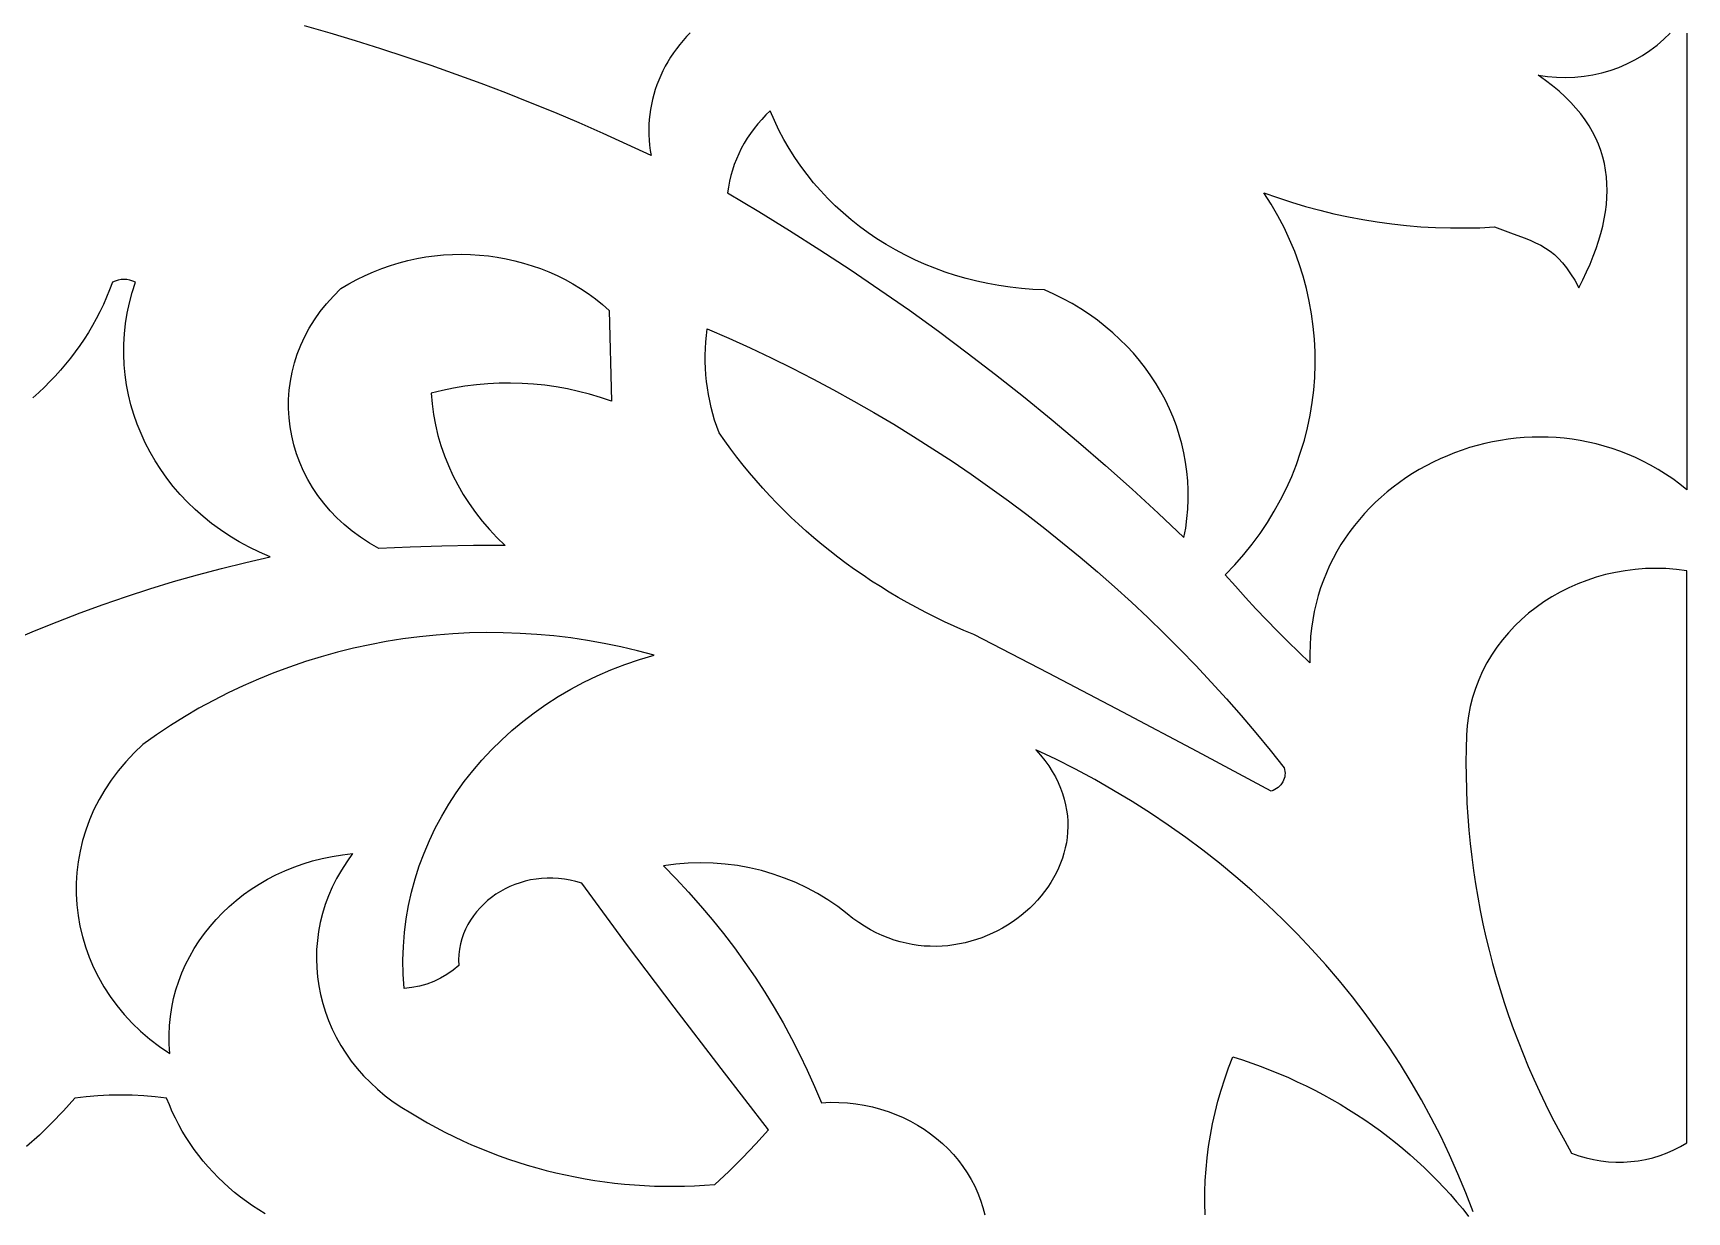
# Model space of a CAD drawing. Extents: x -3069 to -2029, y 258 to 1298.
# Drawn here: x -2972.8 to -2904.2, y 685.1 to 734 of the extents above; entities that cross this region are included whole.
import ezdxf

# ---------------------------------------------------------------- set-up
doc = ezdxf.new("R2010")
doc.units = 0
doc.layers.add('LAYER_1', color=18, linetype='CONTINUOUS')

msp = doc.modelspace()

# ---------------------------------------------------------------- linework, layer by layer
at = {"layer": 'LAYER_1'}
for points in [[(-2945.52, 733.975), (-2945.674, 733.815), (-2945.821, 733.652), (-2945.961, 733.484), (-2946.094, 733.312), (-2946.221, 733.137), (-2946.34, 732.957), (-2946.453, 732.774), (-2946.558, 732.588), (-2946.656, 732.399), (-2946.747, 732.207), (-2946.831, 732.012), (-2946.907, 731.815), (-2946.976, 731.615), (-2947.037, 731.413), (-2947.09, 731.209), (-2947.136, 731.003), (-2947.173, 730.795), (-2947.203, 730.586), (-2947.225, 730.376), (-2947.239, 730.164), (-2947.244, 729.952), (-2947.241, 729.739), (-2947.23, 729.525), (-2947.21, 729.311), (-2947.182, 729.096), (-2947.145, 728.882), (-2948.135, 729.344), (-2949.13, 729.795), (-2950.132, 730.234), (-2951.14, 730.661), (-2952.153, 731.075), (-2953.173, 731.478), (-2954.198, 731.868), (-2955.228, 732.247), (-2956.264, 732.613), (-2957.304, 732.966), (-2958.35, 733.308), (-2959.401, 733.637), (-2960.456, 733.953), (-2961.517, 734.257)], [(-2904.184, 733.96), (-2904.184, 715.024), (-2904.476, 715.255), (-2904.774, 715.472), (-2905.076, 715.676), (-2905.382, 715.866), (-2905.692, 716.044), (-2906.006, 716.208), (-2906.323, 716.359), (-2906.643, 716.497), (-2906.966, 716.623), (-2907.291, 716.736), (-2907.618, 716.836), (-2907.947, 716.924), (-2908.277, 717), (-2908.609, 717.064), (-2908.941, 717.116), (-2909.274, 717.157), (-2909.607, 717.185), (-2909.94, 717.202), (-2910.273, 717.208), (-2910.605, 717.202), (-2910.936, 717.186), (-2911.265, 717.158), (-2911.593, 717.119), (-2911.919, 717.07), (-2912.243, 717.01), (-2912.564, 716.94), (-2912.882, 716.859), (-2913.197, 716.769), (-2913.509, 716.668), (-2913.817, 716.557), (-2914.121, 716.437), (-2914.42, 716.306), (-2914.715, 716.167), (-2915.004, 716.018), (-2915.288, 715.859), (-2915.567, 715.692), (-2915.839, 715.516), (-2916.106, 715.33), (-2916.366, 715.136), (-2916.618, 714.934), (-2916.864, 714.723), (-2917.102, 714.504), (-2917.333, 714.276), (-2917.555, 714.041), (-2917.769, 713.797), (-2917.974, 713.546), (-2918.17, 713.287), (-2918.357, 713.021), (-2918.534, 712.747), (-2918.701, 712.466), (-2918.857, 712.178), (-2919.003, 711.883), (-2919.139, 711.581), (-2919.263, 711.272), (-2919.375, 710.957), (-2919.476, 710.635), (-2919.565, 710.307), (-2919.641, 709.973), (-2919.704, 709.633), (-2919.755, 709.287), (-2919.791, 708.935), (-2919.815, 708.578), (-2919.824, 708.215), (-2919.819, 707.846), (-2920.279, 708.285), (-2920.732, 708.729), (-2921.18, 709.178), (-2921.622, 709.632), (-2922.058, 710.092), (-2922.488, 710.557), (-2922.911, 711.027), (-2923.329, 711.502), (-2922.937, 711.911), (-2922.566, 712.333), (-2922.217, 712.767), (-2921.89, 713.211), (-2921.584, 713.666), (-2921.299, 714.131), (-2921.037, 714.605), (-2920.796, 715.087), (-2920.577, 715.577), (-2920.38, 716.073), (-2920.205, 716.576), (-2920.051, 717.084), (-2919.921, 717.597), (-2919.812, 718.115), (-2919.726, 718.635), (-2919.662, 719.159), (-2919.62, 719.684), (-2919.601, 720.211), (-2919.604, 720.739), (-2919.63, 721.266), (-2919.679, 721.793), (-2919.751, 722.319), (-2919.845, 722.842), (-2919.962, 723.363), (-2920.102, 723.88), (-2920.266, 724.392), (-2920.452, 724.9), (-2920.662, 725.403), (-2920.895, 725.899), (-2921.151, 726.388), (-2921.43, 726.869), (-2921.734, 727.343), (-2921.16, 727.137), (-2920.582, 726.947), (-2920, 726.772), (-2919.413, 726.612), (-2918.822, 726.468), (-2918.227, 726.34), (-2917.63, 726.227), (-2917.029, 726.129), (-2916.426, 726.048), (-2915.821, 725.982), (-2915.214, 725.932), (-2914.605, 725.898), (-2913.995, 725.88), (-2913.384, 725.878), (-2912.773, 725.891), (-2912.161, 725.921), (-2911.496, 725.675), (-2910.935, 725.466), (-2910.688, 725.367), (-2910.458, 725.266), (-2910.246, 725.16), (-2910.046, 725.046), (-2909.859, 724.92), (-2909.68, 724.778), (-2909.508, 724.617), (-2909.34, 724.433), (-2909.174, 724.223), (-2909.008, 723.983), (-2908.838, 723.71), (-2908.663, 723.4), (-2908.496, 723.731), (-2908.342, 724.059), (-2908.2, 724.383), (-2908.07, 724.704), (-2907.953, 725.021), (-2907.848, 725.334), (-2907.757, 725.644), (-2907.678, 725.951), (-2907.614, 726.254), (-2907.562, 726.553), (-2907.525, 726.849), (-2907.502, 727.141), (-2907.493, 727.43), (-2907.499, 727.715), (-2907.52, 727.996), (-2907.556, 728.274), (-2907.607, 728.548), (-2907.673, 728.819), (-2907.755, 729.086), (-2907.853, 729.349), (-2907.967, 729.609), (-2908.098, 729.864), (-2908.245, 730.116), (-2908.409, 730.365), (-2908.59, 730.609), (-2908.788, 730.85), (-2909.004, 731.088), (-2909.238, 731.321), (-2909.489, 731.551), (-2909.758, 731.776), (-2910.046, 731.998), (-2910.353, 732.217), (-2909.97, 732.159), (-2909.587, 732.126), (-2909.206, 732.117), (-2908.827, 732.131), (-2908.452, 732.168), (-2908.082, 732.227), (-2907.718, 732.309), (-2907.361, 732.412), (-2907.012, 732.537), (-2906.672, 732.682), (-2906.342, 732.847), (-2906.023, 733.032), (-2905.717, 733.237), (-2905.424, 733.46), (-2905.145, 733.702), (-2904.882, 733.962)], [(-2973.655, 708.768), (-2972.723, 709.168), (-2971.783, 709.553), (-2970.833, 709.92), (-2969.875, 710.27), (-2968.909, 710.604), (-2967.934, 710.92), (-2966.952, 711.218), (-2965.963, 711.5), (-2964.966, 711.763), (-2963.962, 712.009), (-2962.951, 712.237), (-2963.391, 712.429), (-2963.817, 712.638), (-2964.228, 712.862), (-2964.625, 713.103), (-2965.007, 713.357), (-2965.373, 713.627), (-2965.723, 713.909), (-2966.058, 714.205), (-2966.376, 714.513), (-2966.678, 714.833), (-2966.963, 715.164), (-2967.231, 715.505), (-2967.481, 715.857), (-2967.714, 716.218), (-2967.929, 716.587), (-2968.125, 716.965), (-2968.303, 717.351), (-2968.462, 717.743), (-2968.601, 718.142), (-2968.721, 718.546), (-2968.822, 718.955), (-2968.902, 719.369), (-2968.961, 719.787), (-2969.001, 720.209), (-2969.019, 720.632), (-2969.015, 721.059), (-2968.991, 721.486), (-2968.944, 721.915), (-2968.875, 722.343), (-2968.784, 722.772), (-2968.67, 723.199), (-2968.533, 723.625), (-2968.645, 723.68), (-2968.764, 723.718), (-2968.885, 723.741), (-2969.009, 723.749), (-2969.133, 723.741), (-2969.255, 723.718), (-2969.373, 723.68), (-2969.486, 723.625), (-2969.604, 723.313), (-2969.731, 723.005), (-2969.866, 722.703), (-2970.01, 722.406), (-2970.161, 722.114), (-2970.321, 721.828), (-2970.488, 721.547), (-2970.663, 721.272), (-2970.845, 721.002), (-2971.034, 720.738), (-2971.23, 720.48), (-2971.433, 720.228), (-2971.643, 719.981), (-2971.859, 719.74), (-2972.082, 719.506), (-2972.311, 719.277), (-2972.546, 719.055), (-2972.787, 718.838)], [(-2913.052, 685.075), (-2913.357, 685.874), (-2913.682, 686.663), (-2914.029, 687.443), (-2914.397, 688.214), (-2914.785, 688.974), (-2915.193, 689.724), (-2915.622, 690.464), (-2916.07, 691.192), (-2916.538, 691.91), (-2917.025, 692.615), (-2917.53, 693.309), (-2918.055, 693.991), (-2918.598, 694.661), (-2919.158, 695.318), (-2919.737, 695.961), (-2920.333, 696.592), (-2920.946, 697.209), (-2921.577, 697.811), (-2922.223, 698.4), (-2922.887, 698.974), (-2923.566, 699.533), (-2924.261, 700.077), (-2924.972, 700.606), (-2925.698, 701.119), (-2926.439, 701.615), (-2927.194, 702.096), (-2927.964, 702.559), (-2928.748, 703.006), (-2929.546, 703.435), (-2930.358, 703.847), (-2931.183, 704.241), (-2930.99, 704.019), (-2930.813, 703.794), (-2930.652, 703.569), (-2930.508, 703.341), (-2930.378, 703.113), (-2930.264, 702.884), (-2930.165, 702.655), (-2930.081, 702.425), (-2930.01, 702.195), (-2929.954, 701.965), (-2929.911, 701.736), (-2929.882, 701.508), (-2929.865, 701.28), (-2929.861, 701.054), (-2929.87, 700.83), (-2929.891, 700.608), (-2929.923, 700.387), (-2929.967, 700.169), (-2930.022, 699.954), (-2930.088, 699.742), (-2930.165, 699.533), (-2930.251, 699.328), (-2930.348, 699.126), (-2930.454, 698.928), (-2930.57, 698.735), (-2930.694, 698.546), (-2930.827, 698.362), (-2930.969, 698.183), (-2931.119, 698.01), (-2931.276, 697.842), (-2931.441, 697.68), (-2931.612, 697.524), (-2931.791, 697.375), (-2931.976, 697.233), (-2932.167, 697.097), (-2932.365, 696.969), (-2932.567, 696.849), (-2932.775, 696.736), (-2932.988, 696.631), (-2933.206, 696.535), (-2933.428, 696.447), (-2933.654, 696.368), (-2933.883, 696.299), (-2934.116, 696.239), (-2934.353, 696.188), (-2934.591, 696.148), (-2934.833, 696.117), (-2935.076, 696.098), (-2935.322, 696.089), (-2935.568, 696.091), (-2935.816, 696.104), (-2936.065, 696.129), (-2936.315, 696.166), (-2936.565, 696.215), (-2936.815, 696.277), (-2937.064, 696.351), (-2937.313, 696.438), (-2937.561, 696.538), (-2937.808, 696.652), (-2938.053, 696.779), (-2938.296, 696.921), (-2938.537, 697.077), (-2938.775, 697.247), (-2939.011, 697.433), (-2939.408, 697.739), (-2939.82, 698.023), (-2940.248, 698.283), (-2940.69, 698.52), (-2941.144, 698.734), (-2941.609, 698.923), (-2942.085, 699.089), (-2942.57, 699.229), (-2943.063, 699.345), (-2943.563, 699.436), (-2944.068, 699.501), (-2944.577, 699.54), (-2945.09, 699.553), (-2945.605, 699.54), (-2946.12, 699.5), (-2946.635, 699.432), (-2946.106, 698.891), (-2945.591, 698.339), (-2945.092, 697.775), (-2944.609, 697.202), (-2944.141, 696.618), (-2943.689, 696.025), (-2943.253, 695.422), (-2942.834, 694.809), (-2942.43, 694.188), (-2942.044, 693.558), (-2941.674, 692.919), (-2941.321, 692.272), (-2940.986, 691.617), (-2940.667, 690.954), (-2940.366, 690.284), (-2940.083, 689.607), (-2939.718, 689.622), (-2939.357, 689.619), (-2939, 689.598), (-2938.65, 689.56), (-2938.305, 689.504), (-2937.967, 689.432), (-2937.635, 689.344), (-2937.312, 689.24), (-2936.996, 689.122), (-2936.689, 688.988), (-2936.391, 688.841), (-2936.103, 688.68), (-2935.825, 688.506), (-2935.558, 688.319), (-2935.302, 688.12), (-2935.058, 687.909), (-2934.826, 687.687), (-2934.607, 687.455), (-2934.402, 687.212), (-2934.21, 686.959), (-2934.033, 686.697), (-2933.871, 686.426), (-2933.724, 686.147), (-2933.594, 685.86), (-2933.48, 685.566), (-2933.383, 685.265), (-2933.304, 684.957)], [(-2924.17, 684.963), (-2924.182, 685.435), (-2924.179, 685.908), (-2924.162, 686.38), (-2924.13, 686.853), (-2924.084, 687.325), (-2924.024, 687.796), (-2923.949, 688.266), (-2923.859, 688.735), (-2923.755, 689.203), (-2923.636, 689.668), (-2923.503, 690.132), (-2923.354, 690.593), (-2923.192, 691.051), (-2923.014, 691.506), (-2922.621, 691.381), (-2922.232, 691.248), (-2921.846, 691.108), (-2921.464, 690.961), (-2921.087, 690.807), (-2920.713, 690.646), (-2920.343, 690.478), (-2919.978, 690.304), (-2919.617, 690.122), (-2919.261, 689.934), (-2918.909, 689.74), (-2918.562, 689.539), (-2918.219, 689.331), (-2917.882, 689.118), (-2917.549, 688.897), (-2917.222, 688.671), (-2916.9, 688.439), (-2916.583, 688.2), (-2916.272, 687.956), (-2915.967, 687.705), (-2915.666, 687.449), (-2915.372, 687.187), (-2915.084, 686.92), (-2914.801, 686.646), (-2914.525, 686.368), (-2914.255, 686.083), (-2913.991, 685.794), (-2913.734, 685.499), (-2913.483, 685.199), (-2913.238, 684.894)], [(-2963.147, 684.995), (-2963.414, 685.159), (-2963.675, 685.33), (-2963.93, 685.509), (-2964.178, 685.695), (-2964.42, 685.887), (-2964.655, 686.087), (-2964.882, 686.293), (-2965.103, 686.506), (-2965.317, 686.725), (-2965.523, 686.951), (-2965.721, 687.182), (-2965.911, 687.419), (-2966.094, 687.662), (-2966.268, 687.911), (-2966.433, 688.165), (-2966.59, 688.425), (-2966.739, 688.689), (-2966.878, 688.959), (-2967.008, 689.234), (-2967.128, 689.513), (-2967.24, 689.797), (-2967.715, 689.851), (-2968.191, 689.889), (-2968.668, 689.913), (-2969.146, 689.92), (-2969.623, 689.913), (-2970.1, 689.889), (-2970.577, 689.851), (-2971.052, 689.797), (-2971.522, 689.266), (-2972.012, 688.756), (-2972.52, 688.267), (-2973.046, 687.797)]]:
    msp.add_lwpolyline(points, dxfattribs=at)
for points in [[(-2925.048, 713.039), (-2924.974, 713.435), (-2924.92, 713.831), (-2924.884, 714.225), (-2924.866, 714.619), (-2924.867, 715.011), (-2924.886, 715.4), (-2924.922, 715.787), (-2924.975, 716.171), (-2925.046, 716.552), (-2925.134, 716.928), (-2925.238, 717.3), (-2925.359, 717.668), (-2925.496, 718.03), (-2925.649, 718.386), (-2925.817, 718.736), (-2926.001, 719.079), (-2926.2, 719.416), (-2926.414, 719.745), (-2926.642, 720.066), (-2926.885, 720.378), (-2927.143, 720.682), (-2927.414, 720.976), (-2927.698, 721.261), (-2927.996, 721.536), (-2928.308, 721.8), (-2928.632, 722.053), (-2928.969, 722.294), (-2929.318, 722.524), (-2929.679, 722.741), (-2930.053, 722.945), (-2930.438, 723.136), (-2930.834, 723.313), (-2931.311, 723.333), (-2931.784, 723.368), (-2932.253, 723.42), (-2932.717, 723.487), (-2933.176, 723.57), (-2933.63, 723.668), (-2934.077, 723.781), (-2934.519, 723.909), (-2934.954, 724.052), (-2935.381, 724.208), (-2935.801, 724.379), (-2936.214, 724.564), (-2936.618, 724.762), (-2937.013, 724.973), (-2937.4, 725.197), (-2937.777, 725.434), (-2938.144, 725.683), (-2938.501, 725.945), (-2938.847, 726.218), (-2939.182, 726.503), (-2939.506, 726.8), (-2939.818, 727.107), (-2940.118, 727.426), (-2940.405, 727.755), (-2940.68, 728.095), (-2940.94, 728.444), (-2941.187, 728.804), (-2941.42, 729.173), (-2941.638, 729.552), (-2941.842, 729.939), (-2942.03, 730.336), (-2942.202, 730.741), (-2942.384, 730.565), (-2942.558, 730.383), (-2942.723, 730.195), (-2942.878, 730.002), (-2943.025, 729.803), (-2943.161, 729.598), (-2943.288, 729.389), (-2943.405, 729.176), (-2943.513, 728.958), (-2943.61, 728.736), (-2943.696, 728.51), (-2943.773, 728.281), (-2943.839, 728.049), (-2943.894, 727.814), (-2943.938, 727.576), (-2943.972, 727.337), (-2942.681, 726.567), (-2941.404, 725.781), (-2940.141, 724.977), (-2938.891, 724.156), (-2937.656, 723.319), (-2936.434, 722.465), (-2935.227, 721.594), (-2934.035, 720.707), (-2932.858, 719.804), (-2931.695, 718.884), (-2930.548, 717.949), (-2929.416, 716.998), (-2928.3, 716.031), (-2927.2, 715.049), (-2926.116, 714.052)], [(-2953.203, 712.717), (-2954.514, 712.71), (-2955.824, 712.687), (-2957.135, 712.648), (-2958.444, 712.593), (-2958.833, 712.815), (-2959.201, 713.053), (-2959.548, 713.307), (-2959.874, 713.577), (-2960.18, 713.86), (-2960.464, 714.156), (-2960.727, 714.465), (-2960.969, 714.784), (-2961.189, 715.114), (-2961.388, 715.453), (-2961.565, 715.8), (-2961.72, 716.155), (-2961.853, 716.517), (-2961.964, 716.884), (-2962.052, 717.255), (-2962.118, 717.63), (-2962.161, 718.008), (-2962.182, 718.388), (-2962.18, 718.768), (-2962.155, 719.149), (-2962.107, 719.528), (-2962.035, 719.905), (-2961.94, 720.28), (-2961.822, 720.65), (-2961.68, 721.016), (-2961.514, 721.376), (-2961.324, 721.729), (-2961.11, 722.075), (-2960.871, 722.412), (-2960.609, 722.74), (-2960.322, 723.057), (-2960.01, 723.363), (-2959.682, 723.561), (-2959.348, 723.745), (-2959.007, 723.913), (-2958.661, 724.067), (-2958.309, 724.205), (-2957.953, 724.329), (-2957.593, 724.438), (-2957.23, 724.532), (-2956.864, 724.611), (-2956.495, 724.676), (-2956.124, 724.725), (-2955.753, 724.76), (-2955.38, 724.781), (-2955.007, 724.787), (-2954.635, 724.778), (-2954.263, 724.755), (-2953.893, 724.718), (-2953.525, 724.666), (-2953.159, 724.6), (-2952.797, 724.519), (-2952.438, 724.424), (-2952.083, 724.315), (-2951.733, 724.192), (-2951.388, 724.055), (-2951.049, 723.904), (-2950.716, 723.738), (-2950.39, 723.559), (-2950.071, 723.366), (-2949.761, 723.158), (-2949.458, 722.937), (-2949.165, 722.703), (-2948.882, 722.454), (-2948.794, 718.691), (-2949.243, 718.846), (-2949.697, 718.983), (-2950.156, 719.102), (-2950.619, 719.204), (-2951.085, 719.288), (-2951.554, 719.354), (-2952.026, 719.403), (-2952.499, 719.433), (-2952.973, 719.446), (-2953.447, 719.44), (-2953.921, 719.417), (-2954.394, 719.375), (-2954.866, 719.316), (-2955.336, 719.239), (-2955.803, 719.143), (-2956.266, 719.03), (-2956.229, 718.586), (-2956.169, 718.147), (-2956.088, 717.711), (-2955.986, 717.28), (-2955.863, 716.855), (-2955.719, 716.436), (-2955.554, 716.024), (-2955.37, 715.619), (-2955.165, 715.221), (-2954.941, 714.833), (-2954.698, 714.454), (-2954.435, 714.084), (-2954.154, 713.725), (-2953.855, 713.377), (-2953.538, 713.041)], [(-2944.33, 717.389), (-2944.424, 717.649), (-2944.51, 717.911), (-2944.588, 718.175), (-2944.657, 718.441), (-2944.717, 718.708), (-2944.769, 718.977), (-2944.813, 719.246), (-2944.848, 719.517), (-2944.875, 719.788), (-2944.893, 720.061), (-2944.902, 720.333), (-2944.903, 720.606), (-2944.895, 720.879), (-2944.879, 721.152), (-2944.854, 721.424), (-2944.82, 721.697), (-2943.927, 721.306), (-2943.042, 720.903), (-2942.165, 720.488), (-2941.296, 720.06), (-2940.436, 719.62), (-2939.584, 719.167), (-2938.741, 718.703), (-2937.907, 718.227), (-2937.081, 717.738), (-2936.264, 717.238), (-2935.457, 716.727), (-2934.659, 716.204), (-2933.871, 715.669), (-2933.092, 715.123), (-2932.323, 714.566), (-2931.564, 713.998), (-2930.815, 713.419), (-2930.076, 712.829), (-2929.348, 712.229), (-2928.63, 711.617), (-2927.923, 710.996), (-2927.227, 710.363), (-2926.541, 709.721), (-2925.867, 709.068), (-2925.204, 708.405), (-2924.552, 707.733), (-2923.912, 707.05), (-2923.284, 706.358), (-2922.668, 705.656), (-2922.063, 704.944), (-2921.471, 704.223), (-2920.89, 703.493), (-2920.869, 703.418), (-2920.857, 703.343), (-2920.852, 703.268), (-2920.856, 703.193), (-2920.867, 703.12), (-2920.885, 703.049), (-2920.944, 702.913), (-2921.028, 702.789), (-2921.138, 702.681), (-2921.27, 702.592), (-2921.343, 702.556), (-2921.422, 702.526), (-2924.496, 704.168), (-2927.578, 705.798), (-2930.668, 707.416), (-2933.765, 709.021), (-2934.172, 709.19), (-2934.574, 709.366), (-2934.973, 709.549), (-2935.367, 709.738), (-2935.757, 709.933), (-2936.142, 710.135), (-2936.523, 710.343), (-2936.899, 710.558), (-2937.271, 710.778), (-2937.638, 711.005), (-2938, 711.237), (-2938.357, 711.476), (-2938.709, 711.72), (-2939.056, 711.97), (-2939.398, 712.226), (-2939.734, 712.488), (-2940.066, 712.755), (-2940.391, 713.028), (-2940.711, 713.306), (-2941.026, 713.59), (-2941.335, 713.878), (-2941.638, 714.173), (-2941.935, 714.472), (-2942.226, 714.777), (-2942.511, 715.086), (-2942.79, 715.401), (-2943.063, 715.72), (-2943.329, 716.044), (-2943.589, 716.374), (-2943.843, 716.707), (-2944.089, 717.046)], [(-2904.184, 711.667), (-2904.619, 711.721), (-2905.052, 711.753), (-2905.482, 711.763), (-2905.907, 711.752), (-2906.328, 711.72), (-2906.743, 711.668), (-2907.152, 711.596), (-2907.554, 711.505), (-2907.949, 711.395), (-2908.335, 711.267), (-2908.712, 711.121), (-2909.08, 710.958), (-2909.437, 710.779), (-2909.783, 710.583), (-2910.118, 710.371), (-2910.44, 710.144), (-2910.749, 709.902), (-2911.044, 709.647), (-2911.324, 709.377), (-2911.589, 709.094), (-2911.838, 708.798), (-2912.071, 708.491), (-2912.286, 708.171), (-2912.483, 707.84), (-2912.661, 707.499), (-2912.82, 707.147), (-2912.959, 706.785), (-2913.077, 706.415), (-2913.174, 706.035), (-2913.248, 705.647), (-2913.299, 705.252), (-2913.327, 704.849), (-2913.343, 704.285), (-2913.349, 703.721), (-2913.344, 703.157), (-2913.33, 702.594), (-2913.306, 702.032), (-2913.272, 701.471), (-2913.227, 700.91), (-2913.173, 700.351), (-2913.109, 699.793), (-2913.036, 699.236), (-2912.952, 698.68), (-2912.858, 698.126), (-2912.755, 697.574), (-2912.642, 697.023), (-2912.519, 696.474), (-2912.387, 695.927), (-2912.245, 695.381), (-2912.093, 694.838), (-2911.932, 694.298), (-2911.761, 693.759), (-2911.58, 693.223), (-2911.39, 692.69), (-2911.19, 692.159), (-2910.981, 691.631), (-2910.763, 691.106), (-2910.535, 690.583), (-2910.297, 690.064), (-2910.051, 689.548), (-2909.794, 689.036), (-2909.529, 688.527), (-2909.254, 688.021), (-2908.97, 687.519), (-2908.672, 687.41), (-2908.369, 687.319), (-2908.063, 687.247), (-2907.753, 687.194), (-2907.442, 687.159), (-2907.131, 687.142), (-2906.819, 687.143), (-2906.509, 687.162), (-2906.2, 687.199), (-2905.895, 687.254), (-2905.594, 687.326), (-2905.298, 687.416), (-2905.008, 687.523), (-2904.725, 687.647), (-2904.45, 687.789), (-2904.184, 687.947)], [(-2950.023, 698.703), (-2950.263, 698.776), (-2950.503, 698.833), (-2950.742, 698.876), (-2950.981, 698.905), (-2951.218, 698.919), (-2951.453, 698.919), (-2951.686, 698.906), (-2951.916, 698.881), (-2952.142, 698.842), (-2952.364, 698.791), (-2952.582, 698.729), (-2952.794, 698.654), (-2953.001, 698.569), (-2953.202, 698.473), (-2953.395, 698.366), (-2953.582, 698.249), (-2953.76, 698.122), (-2953.93, 697.986), (-2954.091, 697.841), (-2954.243, 697.687), (-2954.384, 697.525), (-2954.515, 697.355), (-2954.635, 697.178), (-2954.744, 696.993), (-2954.84, 696.801), (-2954.923, 696.603), (-2954.993, 696.399), (-2955.049, 696.189), (-2955.091, 695.973), (-2955.117, 695.752), (-2955.129, 695.527), (-2955.124, 695.297), (-2955.359, 695.099), (-2955.612, 694.921), (-2955.88, 694.766), (-2956.161, 694.634), (-2956.455, 694.525), (-2956.759, 694.44), (-2957.071, 694.381), (-2957.39, 694.347), (-2957.428, 694.931), (-2957.438, 695.512), (-2957.42, 696.089), (-2957.376, 696.661), (-2957.304, 697.228), (-2957.207, 697.789), (-2957.083, 698.342), (-2956.935, 698.889), (-2956.761, 699.428), (-2956.563, 699.958), (-2956.342, 700.478), (-2956.097, 700.989), (-2955.829, 701.49), (-2955.539, 701.979), (-2955.226, 702.457), (-2954.893, 702.922), (-2954.538, 703.374), (-2954.163, 703.812), (-2953.767, 704.236), (-2953.353, 704.646), (-2952.919, 705.039), (-2952.466, 705.417), (-2951.995, 705.777), (-2951.507, 706.121), (-2951.001, 706.446), (-2950.479, 706.752), (-2949.941, 707.039), (-2949.386, 707.306), (-2948.817, 707.552), (-2948.232, 707.778), (-2947.634, 707.981), (-2947.021, 708.162), (-2947.707, 708.345), (-2948.397, 708.508), (-2949.09, 708.651), (-2949.785, 708.774), (-2950.482, 708.877), (-2951.18, 708.961), (-2951.879, 709.024), (-2952.579, 709.069), (-2953.278, 709.093), (-2953.977, 709.098), (-2954.675, 709.084), (-2955.371, 709.05), (-2956.065, 708.998), (-2956.757, 708.926), (-2957.446, 708.835), (-2958.131, 708.725), (-2958.812, 708.596), (-2959.489, 708.449), (-2960.16, 708.283), (-2960.827, 708.098), (-2961.487, 707.895), (-2962.141, 707.673), (-2962.788, 707.433), (-2963.428, 707.174), (-2964.06, 706.898), (-2964.683, 706.603), (-2965.298, 706.291), (-2965.903, 705.96), (-2966.499, 705.612), (-2967.084, 705.246), (-2967.658, 704.862), (-2968.221, 704.46), (-2968.592, 704.111), (-2968.937, 703.748), (-2969.254, 703.372), (-2969.544, 702.985), (-2969.808, 702.587), (-2970.045, 702.18), (-2970.255, 701.765), (-2970.439, 701.342), (-2970.596, 700.912), (-2970.727, 700.478), (-2970.831, 700.039), (-2970.909, 699.597), (-2970.962, 699.152), (-2970.988, 698.706), (-2970.988, 698.261), (-2970.963, 697.815), (-2970.911, 697.372), (-2970.834, 696.932), (-2970.732, 696.495), (-2970.604, 696.064), (-2970.45, 695.638), (-2970.272, 695.219), (-2970.068, 694.809), (-2969.839, 694.407), (-2969.584, 694.015), (-2969.305, 693.635), (-2969.002, 693.267), (-2968.673, 692.911), (-2968.319, 692.57), (-2967.941, 692.244), (-2967.539, 691.934), (-2967.112, 691.642), (-2967.138, 692.033), (-2967.142, 692.42), (-2967.125, 692.804), (-2967.087, 693.183), (-2967.029, 693.558), (-2966.951, 693.926), (-2966.854, 694.289), (-2966.738, 694.646), (-2966.604, 694.995), (-2966.452, 695.337), (-2966.283, 695.671), (-2966.096, 695.997), (-2965.893, 696.313), (-2965.674, 696.62), (-2965.44, 696.917), (-2965.19, 697.204), (-2964.926, 697.479), (-2964.647, 697.743), (-2964.355, 697.995), (-2964.05, 698.234), (-2963.732, 698.46), (-2963.401, 698.672), (-2963.059, 698.87), (-2962.706, 699.054), (-2962.341, 699.223), (-2961.967, 699.375), (-2961.582, 699.512), (-2961.188, 699.632), (-2960.785, 699.735), (-2960.373, 699.82), (-2959.953, 699.887), (-2959.526, 699.935), (-2959.77, 699.599), (-2959.993, 699.255), (-2960.193, 698.904), (-2960.371, 698.548), (-2960.528, 698.187), (-2960.663, 697.822), (-2960.776, 697.453), (-2960.869, 697.081), (-2960.94, 696.707), (-2960.99, 696.331), (-2961.019, 695.955), (-2961.028, 695.579), (-2961.016, 695.204), (-2960.984, 694.83), (-2960.931, 694.459), (-2960.859, 694.09), (-2960.767, 693.725), (-2960.655, 693.365), (-2960.524, 693.009), (-2960.373, 692.66), (-2960.203, 692.317), (-2960.015, 691.981), (-2959.807, 691.654), (-2959.58, 691.335), (-2959.336, 691.025), (-2959.072, 690.726), (-2958.791, 690.438), (-2958.491, 690.161), (-2958.174, 689.897), (-2957.839, 689.646), (-2957.486, 689.409), (-2957.116, 689.186), (-2956.767, 688.975), (-2956.414, 688.771), (-2956.057, 688.574), (-2955.696, 688.384), (-2955.331, 688.202), (-2954.962, 688.028), (-2954.589, 687.861), (-2954.213, 687.701), (-2953.834, 687.549), (-2953.451, 687.405), (-2953.065, 687.268), (-2952.677, 687.139), (-2952.285, 687.018), (-2951.891, 686.904), (-2951.495, 686.798), (-2951.096, 686.699), (-2950.695, 686.609), (-2950.292, 686.526), (-2949.887, 686.452), (-2949.48, 686.385), (-2949.071, 686.326), (-2948.661, 686.275), (-2948.25, 686.232), (-2947.837, 686.197), (-2947.423, 686.17), (-2947.008, 686.152), (-2946.593, 686.141), (-2946.176, 686.139), (-2945.76, 686.145), (-2945.342, 686.159), (-2944.925, 686.181), (-2944.507, 686.212), (-2943.921, 686.757), (-2943.353, 687.318), (-2942.803, 687.894), (-2942.272, 688.484), (-2944.243, 691.018), (-2946.192, 693.566), (-2948.119, 696.128)]]:
    msp.add_lwpolyline(points, close=True, dxfattribs=at)

doc.saveas('drawing.dxf')
